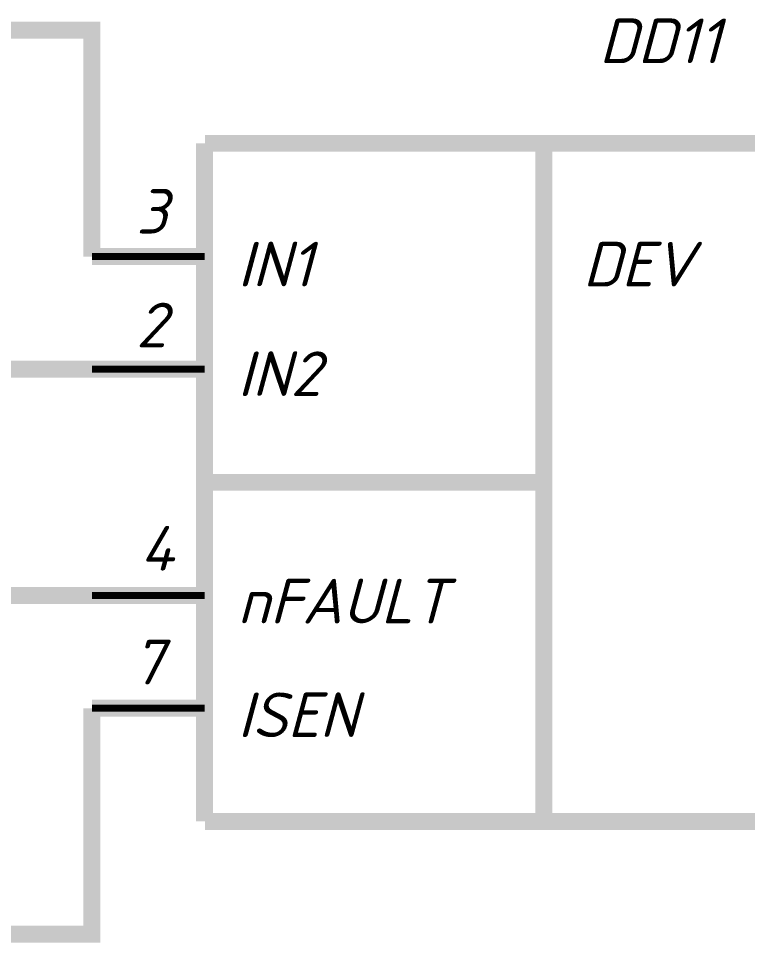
# Model space of a CAD drawing. Header units: inches. Extents: x 0 to 841, y 0 to 594.
# Drawn here: x 699.25 to 731.51, y 159.62 to 200.52 of the extents above; entities that cross this region are included whole.
import ezdxf

# ---------------------------------------------------------------- set-up
doc = ezdxf.new("R2010")
doc.units = ezdxf.units.IN
doc.layers.add('Sheet', color=255, linetype='Continuous')
doc.styles.get("Standard").update_dxf_attribs({"font": 'isocpeui.ttf'})

msp = doc.modelspace()

# ---------------------------------------------------------------- linework, layer by layer
at = {"layer": 'Sheet'}
for points in [[(702.503, 189.982, 0.749, 0.749, 0), (702.503, 189.982, 0.749, 0.749, 0), (702.503, 199.999, 0.749, 0.749, 0), (697.495, 199.999, 0.749, 0.749, 0)], [(707.488, 164.985, 0.749, 0.749, 0), (707.488, 194.99, 0.749, 0.749, 0)], [(707.511, 194.99, 0.749, 0.749, 0), (747.486, 194.99, 0.749, 0.749, 0)], [(722.49, 194.99, 0.749, 0.749, 0), (722.49, 164.985, 0.749, 0.749, 0)], [(702.503, 184.996, 0.749, 0.749, 0), (697.495, 184.996, 0.749, 0.749, 0), (697.495, 189.982, 0.749, 0.749, 0)], [(702.503, 189.982, 0.749, 0.749, 0), (707.488, 189.982, 0.749, 0.749, 0)], [(707.488, 189.982, 0.3, 0.3, 0), (702.503, 189.982, 0.3, 0.3, 0)], [(702.503, 184.996, 0.749, 0.749, 0), (707.488, 184.996, 0.749, 0.749, 0)], [(707.488, 184.996, 0.3, 0.3, 0), (702.503, 184.996, 0.3, 0.3, 0)], [(722.49, 179.988, 0.749, 0.749, 0), (707.488, 179.988, 0.749, 0.749, 0)], [(697.495, 174.979, 0.749, 0.749, 0), (702.503, 174.979, 0.749, 0.749, 0), (702.503, 174.979, 0.749, 0.749, 0)], [(702.503, 174.979, 0.749, 0.749, 0), (707.488, 174.979, 0.749, 0.749, 0)], [(707.488, 174.979, 0.3, 0.3, 0), (702.503, 174.979, 0.3, 0.3, 0)], [(702.503, 169.993, 0.749, 0.749, 0), (702.503, 169.993, 0.749, 0.749, 0), (702.503, 159.999, 0.749, 0.749, 0), (697.495, 159.999, 0.749, 0.749, 0)], [(702.503, 169.993, 0.749, 0.749, 0), (707.488, 169.993, 0.749, 0.749, 0)], [(707.488, 169.993, 0.3, 0.3, 0), (702.503, 169.993, 0.3, 0.3, 0)], [(747.486, 164.985, 0.749, 0.749, 0), (707.511, 164.985, 0.749, 0.749, 0)]]:
    msp.add_lwpolyline(points, format="xyseb", dxfattribs=at)

# ---------------------------------------------------------------- texts
for s, height, p in [('DD11', 1.9764, (724.938, 198.539)), ('3', 1.976, (704.457, 190.993)), ('IN1', 1.9764, (708.948, 188.657)), ('DEV', 1.9764, (724.219, 188.657)), ('2', 1.976, (704.457, 185.962)), ('IN2', 1.9764, (708.948, 183.806)), ('4', 1.976, (704.636, 176.08)), ('nFAULT', 1.9764, (708.948, 173.744)), ('7', 1.976, (704.277, 171.049)), ('ISEN', 1.9764, (708.948, 168.713))]:
    msp.add_text(s, height=height, dxfattribs=at).set_placement(p)

doc.saveas('drawing.dxf')
